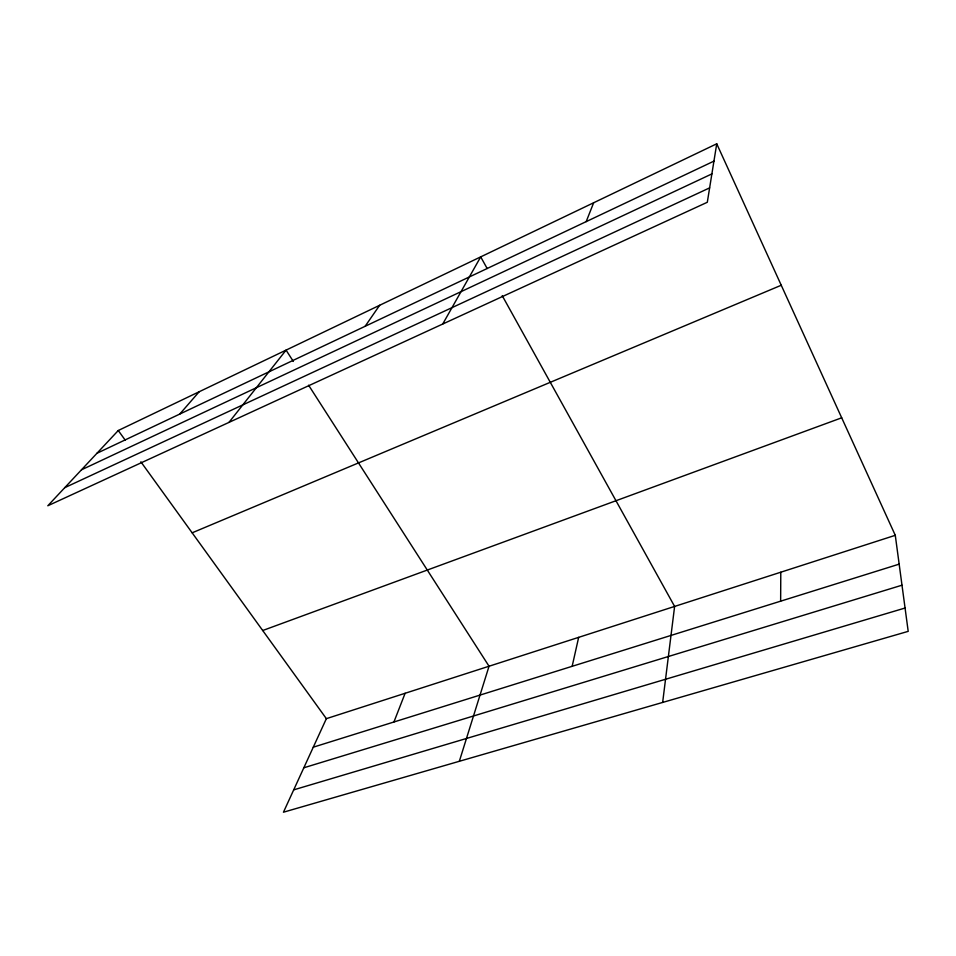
<?xml version="1.0" encoding="UTF-8"?>
<svg xmlns="http://www.w3.org/2000/svg" width="956" height="956" viewBox="0 0 956 956"><rect width="100%" height="100%" fill="white"/><g stroke="black" fill="none" stroke-linecap="round" stroke-linejoin="round"><path stroke-width="1.43" d="M780.646 601.181L780.789 572.214M662.651 702.433L674.613 606.427L502.223 295.667M716.737 143.794L707.309 202.266L47.8 505.772L118.269 430.511L716.737 143.794L895.282 535.312L908.2 631.354L283.454 812.206L326.366 718.661L895.282 535.312M572.154 666.308L578.667 637.353M459.334 761.299L489.042 666.236L308.597 385.208M393.92 721.995L405.117 693.291M586.183 221.625L593.652 202.768M442.724 324.024L480.701 256.877L487.166 268.517M365.12 326.295L379.64 305.287M228.962 422.397L286.071 350.123L293.313 361.404M179.752 414.079L199.171 391.757M96.95 453.275L713.941 161.134M81.475 469.814L711.885 173.908M64.781 487.644L709.627 187.878M192.156 532.815L781.243 285.258M262.709 630.518L841.698 417.808M313.281 747.186L899.154 564.148M303.841 767.776L901.986 585.203M293.707 789.859L905.057 608.028M118.269 430.511L125.224 440.142M140.867 461.808L326.366 718.661"/></g></svg>
